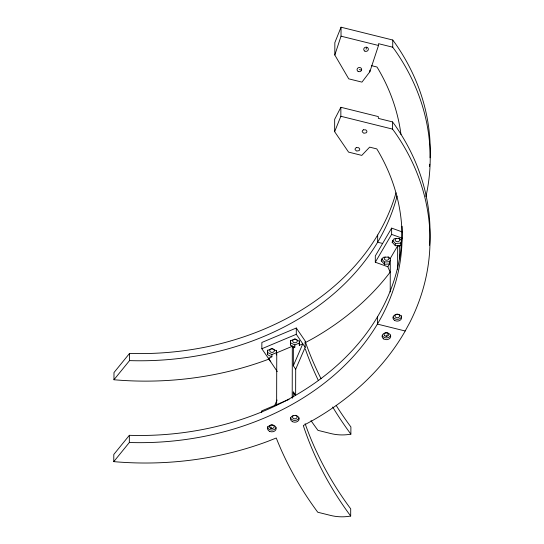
<?xml version="1.0" encoding="UTF-8"?>
<svg xmlns="http://www.w3.org/2000/svg" width="544" height="544" viewBox="0 0 544 544"><rect width="100%" height="100%" fill="white"/><g stroke="black" fill="none" stroke-linecap="round" stroke-linejoin="round"><path stroke-width="0.82" d="M305.13 423.688A456.049 357.687 0.1 0 0 350.703 508.844L350.683 516.032A37.692 29.56 0.1 0 1 330.657 515.44L317.771 512.244A456.049 357.687 0.1 0 1 277.501 441.109L276.264 438.002L268.206 441.204A284.913 223.462 0.1 0 1 113.778 461.638L113.798 454.458L129.35 435.316A262.46 205.85 0.1 0 0 402.07 226.256M269.858 358.727L268.396 359.312A284.913 223.462 0.1 0 1 113.968 379.746L113.988 372.565L129.54 353.43A262.46 205.85 0.1 0 0 396.012 192.794M113.778 461.638L129.329 442.503L129.35 435.316M113.968 379.746L129.52 360.611L129.54 353.43M261.698 412.461L261.705 410.89L289.095 399.391M270.742 361.767L261.848 348.752L261.861 342.468L296.303 328.012L305.198 341.02L305.177 347.31L295.698 369.226L295.637 395.447L293.264 391.979L293.257 396.875M267.573 352.478L271.878 354.572L271.878 356.823L267.566 354.722L267.668 350.098M276.44 350.316L276.338 354.946L276.495 350.975L271.986 348.575L267.526 350.452L267.566 354.722M276.638 404.858L276.76 352.798L292.318 346.263L293.366 347.8L293.325 365.758L295.698 369.226M290.537 342.842L294.841 344.937L294.834 347.181L290.53 345.086L290.632 340.456M292.203 398.324L292.318 346.263M305.177 347.31L296.29 334.295L296.303 328.012M293.325 365.758L302.804 343.835L299.302 345.311L299.397 340.68M129.329 442.503A262.46 205.85 0.1 0 0 377.944 150.776L376.781 148.906L369.655 147.138L361.78 155.394L348.561 152.109L334.642 131.696L334.669 119.306L340.864 107.297L378.338 116.593L378.338 118.388L392.557 121.917L395.121 125.399A284.913 223.462 0.1 0 1 429.59 245.269M425.898 196.697A284.913 223.462 0.1 0 0 395.291 50.694L392.727 47.212L378.508 43.683L378.508 45.478L369.825 71.815L361.95 82.124L348.731 78.839L334.818 55.012L334.846 42.622L341.047 27.2L392.748 40.025L395.311 43.506A284.913 223.462 0.1 0 1 430.093 157.801M334.642 131.696L340.843 116.273L340.864 107.297M334.818 55.012L341.027 36.176L341.047 27.2M311.012 420.641A456.049 357.687 0.1 0 0 317.961 430.358L330.847 433.554A37.692 29.56 0.1 0 0 350.873 434.139L350.894 426.958A456.049 357.687 0.1 0 1 336.199 405.484M369.825 71.815L369.832 70.169M390.368 272.66L387.831 266.757L375.299 262.222L375.312 255.938L391.639 228.106L402.519 232.036M377.475 316.921L377.461 324.108L405.178 330.983M377.665 235.035L377.652 242.216L382.541 243.433M390.347 260.229L389.497 261.678L389.497 263.922L384.452 264.282L381.521 261.038L381.528 259.542M384.452 264.282L384.458 262.038L381.528 258.794M390.218 291.985L390.293 258.4L397.671 245.82L399.684 246.548L399.656 258.794M375.299 262.222L391.626 234.389L391.639 228.106M350.683 516.032A456.049 357.687 0.1 0 1 303.504 426.163L303.307 425.537L313.521 419.961A284.913 223.462 0.1 0 0 404.342 332.52L409.55 322.993A284.913 223.462 0.1 0 0 395.1 132.586L392.537 129.098L392.557 121.917M392.727 47.212L392.748 40.025M401.656 240.951L400.384 243.12L400.377 245.364L395.338 245.725L392.408 242.481L392.408 240.985M395.338 245.725L395.338 243.481L392.414 240.237M397.616 269.334L397.671 245.82M290.53 345.086L290.482 340.816L294.95 338.939L299.458 341.34L299.302 345.311M366.058 49.266L366.731 47.226M274.761 405.314L277.052 400.017M387.831 266.757L389.497 263.922M399.684 246.548L400.377 245.364M386.39 336.28L387.362 334.628M304.953 342.849L313.711 338.069A284.913 223.462 0.1 0 0 390.558 271.619M261.848 348.752L296.29 334.295M271.878 354.572L276.345 352.702M294.841 344.937L299.302 343.067M271.878 356.823L268.369 358.292L277.297 371.586M293.366 347.8L294.834 347.181M395.338 243.481L400.384 243.12M384.458 262.038L389.497 261.678M341.027 36.176L378.508 45.478M371.423 65.64L376.972 67.014L378.134 68.884A262.46 205.85 0.1 0 1 400.962 134.504M359.36 69.584L361.57 70.135M340.843 116.273L392.537 129.098M391.626 234.389L402.594 238.354M392.408 242.481L392.013 242.338L394.128 238.734L399.568 238.51L401.52 240.672M381.521 261.038L381.126 260.896L383.248 257.285L388.681 257.067L390.15 258.692M270.762 426.85L271.857 428.454M293.264 391.979L295.616 395.474M273.258 349.064A2.319 1.816 0.1 0 1 273.306 352.124A2.319 1.816 0.1 0 1 269.749 350.86A2.319 1.816 0.1 0 1 272.707 348.867M296.684 339.721A2.319 1.816 0.1 0 1 295.725 342.693A2.319 1.816 0.1 0 1 292.699 340.748A2.319 1.816 0.1 0 1 296.222 339.422M398.936 238.476A2.319 1.816 0.1 0 1 399.106 241.155A2.319 1.816 0.1 0 1 395.692 241.046A2.319 1.816 0.1 0 1 396.12 238.388M388.049 257.033A2.319 1.816 0.1 0 1 388.219 259.706A2.319 1.816 0.1 0 1 384.805 259.604A2.319 1.816 0.1 0 1 385.234 256.945M397.671 314.14A2.319 1.816 0.1 0 1 399.187 316.962A2.319 1.816 0.1 0 1 395.284 316.846A2.319 1.816 0.1 0 1 397.066 314.119M401.601 315.615A4.345 3.407 0.1 0 1 398.242 319.253A4.345 3.407 0.1 0 1 393.21 317.104M429.719 164.179A284.913 223.462 0.1 0 1 429.522 166.566M397.072 195.996A262.46 205.85 0.1 0 1 129.52 360.611M321.069 378.76A456.049 357.687 0.1 0 1 305.32 341.802M350.873 434.139A456.049 357.687 0.1 0 1 332.704 407.028M318.437 380.644A456.049 357.687 0.1 0 1 305.3 348.983M390.674 335.063A4.345 3.407 0.1 0 1 386.798 337.878A4.345 3.407 0.1 0 1 382.323 335.662M295.494 415.283A2.319 1.816 0.1 0 1 296.793 417.982A2.319 1.816 0.1 0 1 293.134 418.261A2.319 1.816 0.1 0 1 293.726 415.419M298.976 418.01A4.345 3.407 0.1 0 1 294.685 420.424A4.345 3.407 0.1 0 1 290.591 417.792M276.019 427.645A4.345 3.407 0.1 0 1 271.164 430.018A4.345 3.407 0.1 0 1 267.519 426.55M363.514 129.812L363.011 130.098A2.468 1.938 0.1 0 0 362.29 131.886L363.848 133.26L366.119 132.838A2.468 1.938 0.1 0 0 366.84 131.043L365.833 129.88L363.514 129.812M356.347 147.635L355.851 147.914A2.468 1.938 0.1 0 0 355.13 149.709L356.68 151.076L358.952 150.654A2.468 1.938 0.1 0 0 359.672 148.866L358.666 147.696L356.347 147.635M394.502 320.341A4.345 3.407 0.1 0 0 401.554 318.301A4.345 3.407 0.1 0 0 395.767 314.527A4.345 3.407 0.1 0 0 394.502 320.341M364.834 51.102A2.319 2.108 -10.6 0 0 368.363 49.266A2.319 2.108 -10.6 0 0 364.97 47.437A2.319 2.108 -10.6 0 0 364.834 51.102M358.136 71.414A2.319 2.108 -10.6 0 0 361.672 69.584A2.319 2.108 -10.6 0 0 358.278 67.755A2.319 2.108 -10.6 0 0 358.136 71.414M383.615 338.898A4.345 3.407 0.1 0 0 390.674 336.858A4.345 3.407 0.1 0 0 384.887 333.084A4.345 3.407 0.1 0 0 383.615 338.898M292.529 421.709A4.345 3.407 0.1 0 0 299.159 418.928A4.345 3.407 0.1 0 0 292.767 415.813A4.345 3.407 0.1 0 0 292.529 421.709M269.572 431.344A4.345 3.407 0.1 0 0 276.196 428.563A4.345 3.407 0.1 0 0 269.804 425.449A4.345 3.407 0.1 0 0 269.572 431.344M384.914 335.879A2.319 1.816 0.1 0 0 388.681 334.791A2.319 1.816 0.1 0 0 385.594 332.778A2.319 1.816 0.1 0 0 384.914 335.879M270.64 428.203A2.319 1.816 0.1 0 0 274.176 426.72A2.319 1.816 0.1 0 0 270.769 425.054A2.319 1.816 0.1 0 0 270.64 428.203"/></g></svg>
